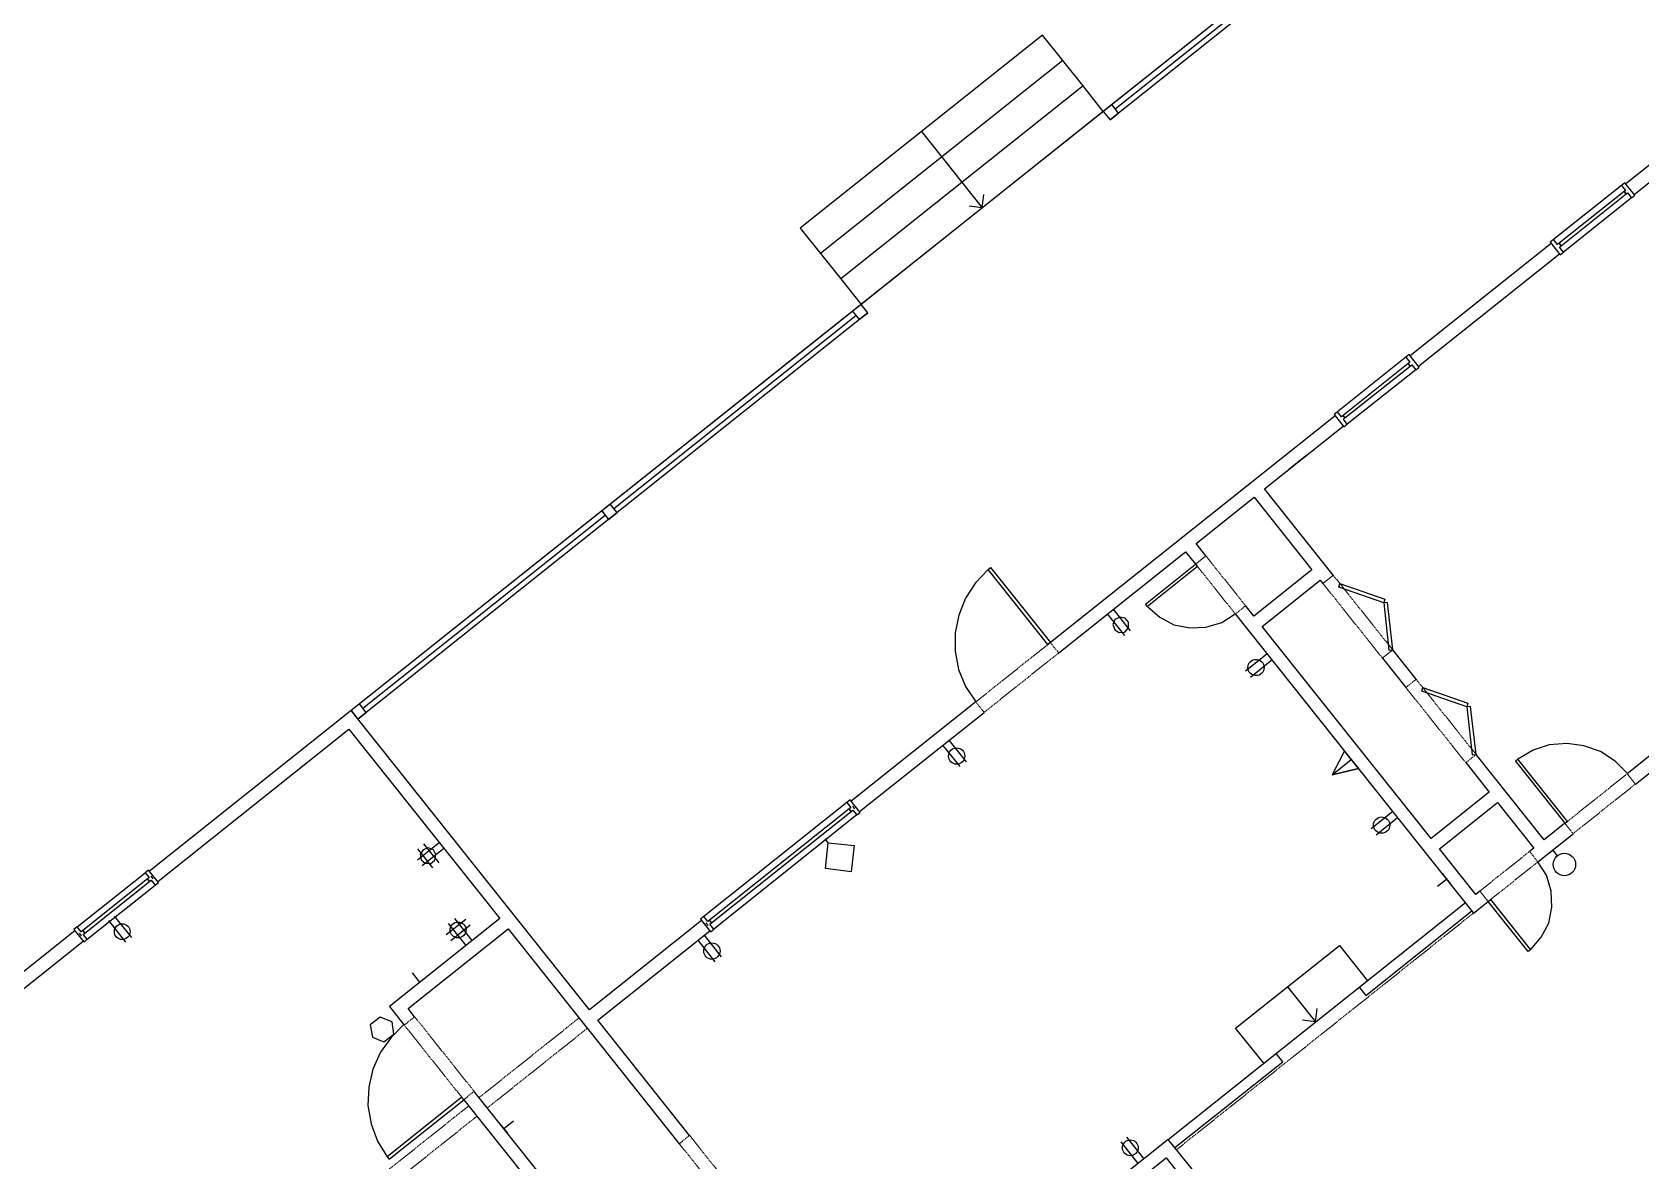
# Model space of a CAD drawing. Header units: inches. Extents: x -625442 to 34963, y -27993 to 66986.
# Drawn here: x -26050 to -25457, y 28848 to 29264 of the extents above; entities that cross this region are included whole.
import ezdxf

# ---------------------------------------------------------------- set-up
doc = ezdxf.new("R2010")
doc.units = ezdxf.units.IN
doc.header["$LTSCALE"] = 0.5
doc.header["$MEASUREMENT"] = 0
doc.linetypes.add('HIDDEN2', pattern=[0.1875, 0.125, -0.0625])
for name, color, linetype in [('A-ANNO-TEXT', 30, 'Continuous'), ('P-ABOVE', 201, 'HIDDEN2'), ('P-BELOW-LIGHT', 143, 'Continuous'), ('P-BELOW-MED', 145, 'Continuous'), ('P-DOOR', 51, 'Continuous'), ('P-RAILING', 60, 'Continuous'), ('P-WALL', 90, 'Continuous'), ('P-WINDOW', 213, 'Continuous')]:
    doc.layers.add(name, color=color, linetype=linetype)

msp = doc.modelspace()

# ---------------------------------------------------------------- linework, layer by layer
at = {"layer": 'A-ANNO-TEXT'}
for points in [[(-25722.10086, 29227.45715), (-25699.66643, 29199.30229), (-25699.10686, 29204.25096)], [(-25699.66643, 29199.30229), (-25704.4621, 29199.98378)], [(-25587.08215, 28912.02831), (-25576.719, 28899.02272), (-25576.15942, 28903.97139)], [(-25576.719, 28899.02272), (-25581.51467, 28899.70421)]]:
    msp.add_lwpolyline(points, dxfattribs=at)
at = {"layer": 'P-ABOVE'}
for points in [[(-25620.96971, 29067.88928), (-25606.33939, 29049.52845), (-25602.51421, 29052.57643), (-25617.14454, 29070.93727)], [(-25552.07643, 29033.22949), (-25548.25125, 29036.27748), (-25570.19674, 29063.81873), (-25574.02192, 29060.77074)], [(-25674.4954, 29038.99733), (-25702.03665, 29017.05184), (-25698.98867, 29013.22667), (-25671.44742, 29035.17216)], [(-25521.35274, 28994.67174), (-25517.52757, 28997.71973), (-25539.59498, 29025.41399), (-25543.42015, 29022.366)], [(-25461.81078, 28990.58418), (-25458.7628, 28986.759), (-25481.71384, 28968.47109), (-25484.76183, 28972.29627)], [(-25513.08026, 28943.47762), (-25494.71943, 28958.10795), (-25497.76742, 28961.93312), (-25516.12825, 28947.30279)], [(-25912.78542, 28897.90271), (-25908.96024, 28900.95069), (-25887.01476, 28873.40944), (-25890.83993, 28870.36146)], [(-25811.36972, 28854.1358), (-25778.45148, 28812.82393), (-25774.62631, 28815.87191), (-25807.54454, 28857.18379)]]:
    msp.add_lwpolyline(points, close=True, dxfattribs=at)
for points in [[(-25518.43551, 28939.21044), (-25627.98848, 28851.91616)], [(-25848.31129, 28900.49691), (-25885.18596, 28871.11434)], [(-25845.26331, 28896.67173), (-25882.13798, 28867.28916)], [(-25889.01114, 28868.06635), (-26047.52633, 28741.75787)], [(-25885.96315, 28864.24118), (-26044.47835, 28737.93269)]]:
    msp.add_lwpolyline(points, dxfattribs=at)
at = {"layer": 'P-BELOW-LIGHT'}
msp.add_line((-25466.94287, 29384.74167), (-25932.39, 29013.8629), dxfattribs=at)
for points in [[(-25463.86459, 29207.58319), (-25462.40155, 29205.7471), (-25462.86057, 29205.38135), (-25462.12906, 29204.4633), (-25461.67004, 29204.82906), (-25460.207, 29202.99298), (-25458.98295, 29203.96833), (-25462.64053, 29208.55854), (-25463.86459, 29207.58319), (-25488.95772, 29187.58841)], [(-25460.207, 29202.99298), (-25485.30014, 29182.9982)], [(-25543.4282, 29144.18511), (-25541.96516, 29142.34902), (-25542.57719, 29141.86134), (-25541.84567, 29140.9433), (-25541.23365, 29141.43098), (-25539.77061, 29139.5949), (-25538.54656, 29140.57025), (-25542.20414, 29145.16046), (-25543.4282, 29144.18511), (-25568.67434, 29124.06841)], [(-25539.77061, 29139.5949), (-25565.01676, 29119.4782)], [(-25579.94927, 29108.07995), (-25586.52856, 29102.83742)], [(-25644.91069, 29043.30916), (-25651.2505, 29051.26552)], [(-25647.05279, 29041.60228), (-25653.3926, 29049.55865)], [(-25602.59149, 29028.49997), (-25594.63512, 29034.83978)], [(-25600.76269, 29026.20487), (-25592.80633, 29032.54468)], [(-25705.50144, 28995.02908), (-25711.84125, 29002.98544)], [(-25707.79655, 28993.20029), (-25714.13636, 29001.15665)], [(-25749.52855, 28979.95969), (-25748.06552, 28978.12361), (-25748.67754, 28977.63593), (-25747.94603, 28976.71789), (-25747.334, 28977.20557), (-25745.87097, 28975.36948), (-25744.64691, 28976.34484), (-25748.30449, 28980.93505), (-25749.52855, 28979.95969), (-25802.31595, 28937.8975)], [(-25745.87097, 28975.36948), (-25798.65836, 28933.30729)], [(-25747.45349, 28978.61129), (-25746.72197, 28977.69324)], [(-25556.26212, 28970.35734), (-25548.30576, 28976.69714)], [(-25554.43333, 28968.06223), (-25546.47697, 28974.40204)], [(-25907.83955, 28958.87904), (-25899.88319, 28965.21885)], [(-25902.19288, 28955.87378), (-25907.80117, 28962.9121)], [(-25906.13268, 28956.73694), (-25898.17632, 28963.07675)], [(-25899.89778, 28957.70257), (-25905.50607, 28964.74089)], [(-25756.49305, 28965.15448), (-25757.59033, 28966.53154)], [(-25491.20027, 28960.91209), (-25487.5281, 28963.83816)], [(-25487.50431, 28960.35495), (-25489.21118, 28962.49704)], [(-26029.77674, 28929.50876), (-26031.23977, 28931.34484), (-26030.62775, 28931.83252), (-26031.35926, 28932.75056), (-26031.97129, 28932.26288), (-26033.43432, 28934.09896), (-26034.65838, 28933.12361), (-26031.0008, 28928.5334), (-26029.77674, 28929.50876), (-26004.6836, 28949.50353)], [(-26033.43432, 28934.09896), (-26008.34118, 28954.09374)], [(-26006.26612, 28952.74534), (-26005.53461, 28951.8273)], [(-25531.79905, 28949.07478), (-25528.4329, 28951.75701)], [(-25530.01785, 28953.7461), (-25527.09178, 28950.07394)], [(-26013.2763, 28930.14893), (-26019.61611, 28938.10529)], [(-26031.8518, 28930.85716), (-26032.58332, 28931.7752)], [(-26015.4184, 28928.44206), (-26021.7582, 28936.39842)], [(-25897.32148, 28931.23775), (-25890.13015, 28936.96796)], [(-25896.58024, 28935.33055), (-25890.11851, 28927.22118)], [(-25895.61461, 28929.09565), (-25888.42328, 28934.82586)], [(-25894.28514, 28937.15934), (-25887.82341, 28929.04998)], [(-25800.73342, 28934.6557), (-25801.46494, 28935.57374)], [(-25798.07064, 28921.26785), (-25804.41045, 28929.22421)], [(-25795.77554, 28923.09664), (-25802.11535, 28931.053)], [(-25909.90643, 28917.20729), (-25907.10228, 28913.68813)], [(-25909.09137, 28912.10318), (-25905.41921, 28915.02925)], [(-25877.62696, 28861.62791), (-25874.7009, 28857.95574)], [(-25872.52285, 28862.44296), (-25876.04201, 28859.63882)], [(-25648.54578, 28854.79758), (-25642.20597, 28846.84122)], [(-25646.40368, 28856.50445), (-25640.06387, 28848.54809)]]:
    msp.add_lwpolyline(points, dxfattribs=at)
for points in [[(-25487.49469, 29185.75232), (-25488.95772, 29187.58841), (-25490.18178, 29186.61305), (-25486.5242, 29182.02284), (-25485.30014, 29182.9982), (-25486.76318, 29184.83428), (-25486.15115, 29185.32196), (-25486.88266, 29186.24)], [(-25567.21131, 29122.23232), (-25568.67434, 29124.06841), (-25569.8984, 29123.09305), (-25566.24082, 29118.50284), (-25565.01676, 29119.4782), (-25566.47979, 29121.31428), (-25565.86777, 29121.80196), (-25566.59928, 29122.72)], [(-25650.71523, 29043.68707), (-25649.15894, 29042.67576), (-25647.05036, 29042.855), (-25645.76413, 29044.3802), (-25645.66844, 29046.4577), (-25646.88763, 29047.98777), (-25648.93403, 29048.35839), (-25650.70794, 29047.44521), (-25651.47541, 29045.5829)], [(-25566.10599, 28999.03616), (-25570.584, 28990.21472), (-25560.86345, 28992.45686)], [(-25563.54568, 28995.82301), (-25560.86345, 28992.45686), (-25570.584, 28990.21472), (-25563.54568, 28995.82301), (-25566.10599, 28999.03616), (-25570.584, 28990.21472)], [(-25905.75477, 28962.54148), (-25906.91908, 28960.86327), (-25906.58684, 28958.87661), (-25905.06163, 28957.59038), (-25902.98414, 28957.49468), (-25901.45407, 28958.71388), (-25901.08345, 28960.76028), (-25901.99663, 28962.53419), (-25903.85894, 28963.30165)], [(-25747.9587, 28954.44399), (-25757.42811, 28955.65398), (-25756.49305, 28965.15448), (-25746.87063, 28964.06642), (-25747.9587, 28954.44399), (-25757.42811, 28955.65398), (-25756.49305, 28965.15448), (-25746.87063, 28964.06642)], [(-26006.14663, 28951.33962), (-26004.6836, 28949.50353), (-26003.45955, 28950.47889), (-26007.11713, 28955.0691), (-26008.34118, 28954.09374), (-26006.87815, 28952.25766), (-26007.49018, 28951.76998), (-26006.75866, 28950.85194)], [(-25800.85291, 28936.06142), (-25802.31595, 28937.8975), (-25803.54, 28936.92215), (-25799.88242, 28932.33194), (-25798.65836, 28933.30729), (-25800.1214, 28935.14338), (-25799.50937, 28935.63106), (-25800.24088, 28936.5491)], [(-25921.64037, 28900.85308), (-25925.31254, 28897.92701), (-25924.43531, 28893.37275), (-25920.31385, 28891.65373), (-25916.64168, 28894.57979), (-25917.24398, 28899.10297)]]:
    msp.add_lwpolyline(points, close=True, dxfattribs=at)
for centre, radius in [((-25598.68669, 29029.77042), 3.00568), ((-25709.06699, 28997.10508), 3.00568), ((-25552.35732, 28971.62778), 3.00568), ((-25484.96686, 28957.11789), 4.14125), ((-26016.78088, 28932.31915), 2.91586), ((-25892.93626, 28932.97547), 2.92186), ((-25799.34109, 28925.17264), 3.00568), ((-25645.0412, 28852.62735), 2.91586)]:
    msp.add_circle(centre, radius, dxfattribs=at)
at = {"layer": 'P-BELOW-MED'}
for p, q in [((-25466.94287, 29384.74167), (-25654.99871, 29234.89454)), ((-25467.57848, 29379.12064), (-25652.506, 29231.76622)), ((-25654.99871, 29234.89454), (-25744.33416, 29163.71004)), ((-25744.33416, 29163.71004), (-25932.39, 29013.8629)), ((-25741.84144, 29160.58172), (-25929.89728, 29010.73458))]:
    msp.add_line(p, q, dxfattribs=at)
for points in [[(-25669.955, 29253.66444), (-25677.43314, 29263.0494), (-25766.76859, 29191.8649), (-25759.29044, 29182.47995)], [(-25662.47686, 29244.27949), (-25669.955, 29253.66444), (-25759.29044, 29182.47995), (-25751.8123, 29173.09499)], [(-25654.99871, 29234.89454), (-25662.47686, 29244.27949), (-25751.8123, 29173.09499), (-25744.33416, 29163.71004)], [(-25631.03646, 28855.74133), (-25521.48349, 28943.03562)], [(-25560.65327, 28911.82425), (-25558.21488, 28908.76411), (-25519.0451, 28939.97548)], [(-25595.84487, 28883.78279), (-25606.20801, 28896.78838), (-25567.95628, 28927.26823), (-25557.59313, 28914.26264)], [(-25628.59808, 28852.6812), (-25588.81627, 28884.38024), (-25591.25466, 28887.44038)]]:
    msp.add_lwpolyline(points, dxfattribs=at)
at = {"layer": 'P-DOOR'}
for points in [[(-25620.2382, 29066.97124), (-25638.75204, 29052.21899), (-25639.48355, 29053.13704), (-25620.96971, 29067.88928)], [(-25675.41344, 29038.26582), (-25697.48085, 29065.96007), (-25696.56281, 29066.69159), (-25674.4954, 29038.99733)], [(-25551.14815, 29054.98219), (-25551.57851, 29053.63865), (-25568.18872, 29059.41505), (-25567.75835, 29060.75859)], [(-25550.17279, 29053.75814), (-25551.57851, 29053.63865), (-25549.65697, 29036.15799), (-25548.25125, 29036.27748)], [(-25520.54638, 29016.57745), (-25520.97675, 29015.23391), (-25537.58695, 29021.0103), (-25537.15659, 29022.35385)], [(-25519.57103, 29015.35339), (-25520.97675, 29015.23391), (-25518.93329, 28997.60024), (-25517.52757, 28997.71973)], [(-25483.84378, 28973.02778), (-25502.13169, 28995.97883), (-25503.04973, 28995.24731), (-25484.76183, 28972.29627)], [(-25512.16222, 28944.20914), (-25497.40998, 28925.6953), (-25498.32802, 28924.96378), (-25513.08026, 28943.47762)], [(-25891.57145, 28871.2795), (-25919.1127, 28849.33401), (-25918.38118, 28848.41597), (-25890.83993, 28870.36146)]]:
    msp.add_lwpolyline(points, close=True, dxfattribs=at)
for points in [[(-25697.48085, 29065.96007), (-25702.07349, 29061.04978), (-25705.78161, 29055.34336), (-25708.29919, 29049.08466), (-25709.59514, 29042.54861), (-25709.66947, 29035.73519), (-25708.33808, 29029.04127), (-25705.84481, 29022.77284), (-25702.03665, 29017.05184)], [(-25638.75204, 29052.21899), (-25634.17641, 29048.3603), (-25628.92659, 29045.53914), (-25623.0623, 29044.45837), (-25617.19559, 29044.63031), (-25611.29535, 29046.32989), (-25606.33939, 29049.52845)], [(-25461.65778, 28990.7061), (-25466.29314, 28995.26765), (-25471.60271, 28998.79167), (-25477.77058, 29000.88131), (-25483.94088, 29001.71825), (-25490.54154, 29001.21164), (-25496.47287, 28999.23713), (-25502.13169, 28995.97883)], [(-25497.40998, 28925.6953), (-25493.55128, 28930.27092), (-25490.73012, 28935.52075), (-25489.64935, 28941.38503), (-25489.82129, 28947.25175), (-25491.52087, 28953.15198), (-25494.71943, 28958.10795), (-25481.71384, 28968.47109)], [(-25912.90734, 28898.05571), (-25917.6219, 28893.29843), (-25921.57385, 28887.89802), (-25924.36636, 28881.67041), (-25925.81532, 28875.01243), (-25926.16457, 28868.23011), (-25924.98619, 28861.41426), (-25922.64593, 28855.02392), (-25919.1127, 28849.33401)]]:
    msp.add_lwpolyline(points, dxfattribs=at)
at = {"layer": 'P-RAILING'}
for p, q in [((-25650.62404, 29235.82309), (-25561.28859, 29307.00759)), ((-25835.55156, 29088.46867), (-25746.21612, 29159.65316)), ((-25928.01532, 29014.79145), (-25838.67988, 29085.97595))]:
    msp.add_line(p, q, dxfattribs=at)
at = {"layer": 'P-WALL'}
for points in [[(-25651.87039, 29237.38725), (-25654.99871, 29234.89454), (-25652.506, 29231.76622), (-25649.37768, 29234.25893)], [(-25744.33416, 29163.71004), (-25747.46247, 29161.21732), (-25744.96976, 29158.08901), (-25741.84144, 29160.58172)], [(-25836.79792, 29090.03283), (-25839.92623, 29087.54011), (-25837.43352, 29084.41179), (-25834.3052, 29086.90451)], [(-25929.26168, 29016.35561), (-25932.39, 29013.8629), (-25929.89728, 29010.73458), (-25926.76896, 29013.2273)]]:
    msp.add_lwpolyline(points, close=True, dxfattribs=at)
for points in [[(-25422.79898, 29239.55472), (-25462.27477, 29208.09952)], [(-25459.22679, 29204.27435), (-25442.24302, 29217.8074), (-25339.09921, 29088.36352), (-25461.81078, 28990.58418)], [(-25489.81602, 29186.15403), (-25541.83838, 29144.70144)], [(-25538.7904, 29140.87627), (-25486.76804, 29182.32886)], [(-25458.7628, 28986.759), (-25259.54776, 29145.49804), (-25213.09647, 29087.2024), (-25151.43467, 29136.33591)], [(-25569.53264, 29122.63403), (-25674.4954, 29038.99733)], [(-25570.19674, 29063.81873), (-25595.55597, 29095.64417), (-25566.48465, 29118.80886)], [(-25617.14454, 29070.93727), (-25620.80212, 29075.52747), (-25599.38115, 29092.59619), (-25578.04525, 29065.81997), (-25599.46623, 29048.75126), (-25602.51421, 29052.57643)], [(-25671.44742, 29035.17216), (-25624.62729, 29072.47949), (-25620.96971, 29067.88928)], [(-25521.35274, 28994.67174), (-25512.69646, 28983.80825), (-25534.11744, 28966.73954), (-25596.41824, 29044.92609), (-25574.99727, 29061.9948), (-25574.02192, 29060.77074)], [(-25606.33939, 29049.52845), (-25518.43551, 28939.21044), (-25513.08026, 28943.47762)], [(-25552.07643, 29033.22949), (-25543.42015, 29022.366)], [(-25539.59498, 29025.41399), (-25548.25125, 29036.27748)], [(-25702.03665, 29017.05184), (-25747.93874, 28980.47603)], [(-25803.17424, 28936.46313), (-25844.48612, 28903.54489), (-25932.39, 29013.8629), (-26006.75137, 28954.61008)], [(-25744.89075, 28976.65085), (-25698.98867, 29013.22667)], [(-26003.70339, 28950.7849), (-25933.16718, 29006.98974), (-25877.57194, 28937.21857), (-25918.27179, 28904.78802), (-25912.78542, 28897.90271)], [(-25484.76183, 28972.29627), (-25492.41217, 28966.2003), (-25517.52757, 28997.71973)], [(-25516.12825, 28947.30279), (-25517.65832, 28946.0836), (-25531.06945, 28962.91436), (-25509.64848, 28979.98308), (-25496.23735, 28963.15231), (-25497.76742, 28961.93312)], [(-26034.29262, 28932.66459), (-26071.01429, 28903.40394)], [(-25908.96024, 28900.95069), (-25911.39863, 28904.01083), (-25874.52396, 28933.3934), (-25811.36972, 28854.1358)], [(-25807.54454, 28857.18379), (-25841.43813, 28899.71972), (-25800.12626, 28932.63795)], [(-26067.9663, 28899.57876), (-26031.24464, 28928.83941)], [(-25775.94619, 28734.02011), (-25887.01476, 28873.40944)], [(-25890.83993, 28870.36146), (-25802.32645, 28759.27841), (-25920.60082, 28665.03473)], [(-25667.45917, 28681.37881), (-25735.24635, 28766.45067), (-25631.81365, 28848.86818), (-25622.91354, 28837.69867), (-25619.08836, 28840.74665), (-25631.03646, 28855.74133), (-25738.29433, 28770.27584), (-25774.62631, 28815.87191)]]:
    msp.add_lwpolyline(points, dxfattribs=at)
at = {"layer": 'P-WINDOW'}
for points in [[(-25462.86057, 29205.38135), (-25486.88266, 29186.24), (-25486.15115, 29185.32196), (-25462.12906, 29204.4633)], [(-25542.57719, 29141.86134), (-25566.59928, 29122.72), (-25565.86777, 29121.80196), (-25541.84567, 29140.9433)], [(-25748.67754, 28977.63593), (-25800.24088, 28936.5491), (-25799.50937, 28935.63106), (-25747.94603, 28976.71789)], [(-26030.62775, 28931.83252), (-26006.75866, 28950.85194), (-26007.49018, 28951.76998), (-26031.35926, 28932.75056)]]:
    msp.add_lwpolyline(points, close=True, dxfattribs=at)

doc.saveas('drawing.dxf')
